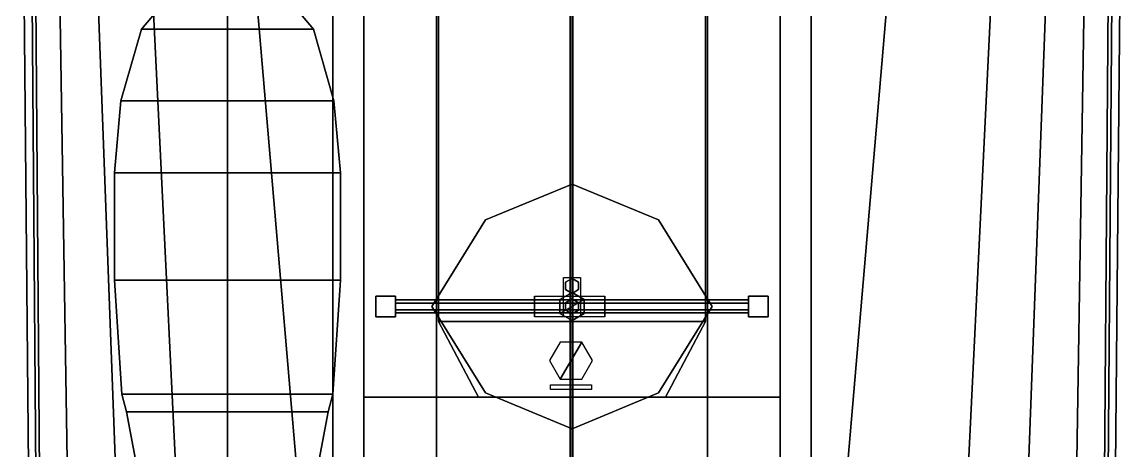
# Model space of a CAD drawing. Header units: millimetres. Extents: x -6 to 6, y -60 to 60.
# Drawn here: x -5.89 to 5.89, y -11.5 to -6.91 of the extents above; entities that cross this region are included whole.
import ezdxf

# ---------------------------------------------------------------- set-up
doc = ezdxf.new("R2010")
doc.units = ezdxf.units.MM
for name, color, linetype in [('boats', 3, 'Continuous'), ('h2', 7, 'Continuous'), ('r2', 6, 'Continuous'), ('railings', 6, 'Continuous')]:
    doc.layers.add(name, color=color, linetype=linetype)

msp = doc.modelspace()

# ---------------------------------------------------------------- linework, layer by layer
for points in [[(-2.23, 18.44, 3.38), (-2.23, 18.44, 2.86), (-2.23, -22.69, 2.84), (-2.23, -22.69, 3.38)], [(-0.02, -23.42, 14.75), (0.01, -23.42, 14.767), (0.01, 18.39, 24.25), (-0.02, 18.39, 24.23)], [(0.01, -23.42, 14.733), (-0.02, -23.42, 14.75), (-0.02, 18.39, 24.23), (0.01, 18.39, 24.21)], [(0.01, -23.42, 14.767), (0.01, -23.42, 14.733), (0.01, 18.39, 24.21), (0.01, 18.39, 24.25)], [(2.23, -22.69, 2.84), (2.23, 18.44, 2.86), (2.23, 18.44, 3.38), (2.23, -22.69, 3.38)], [(-2.23, -3.21, 5.12), (-2.23, -3.21, 3.38), (-2.23, -10.92, 3.38), (-2.23, -10.92, 5.12)], [(2.23, -10.92, 5.12), (2.23, -3.21, 5.12), (-2.23, -3.21, 5.12), (-2.23, -10.92, 5.12)], [(2.23, -10.92, 3.38), (2.23, -3.21, 3.38), (2.23, -3.21, 5.12), (2.23, -10.92, 5.12)], [(-5.78, -15.88, 1.51), (-5.89, -4.38, 1.51), (-5.89, -4.38, 0.44), (-5.78, -15.88, 0.44)], [(-5.78, -15.88, 0.44), (-5.89, -4.38, 0.44), (-5.76, -4.38, -0.78), (-5.67, -15.88, -0.93)], [(-5.71, -15.88, 2.39), (-5.8, -4.38, 2.39), (-5.89, -4.38, 1.51), (-5.78, -15.88, 1.51)], [(-5.67, -15.88, 2.68), (-5.76, -4.38, 2.71), (-5.8, -4.38, 2.39), (-5.71, -15.88, 2.39)], [(-2.56, -15.88, 2.83), (-2.56, -4.38, 2.85), (-5.76, -4.38, 2.71), (-5.67, -15.88, 2.68)], [(-5.67, -15.88, -0.93), (-5.76, -4.38, -0.78), (-5.52, -4.38, -1.68), (-5.34, -15.88, -1.82)], [(-5.34, -15.88, -1.82), (-5.52, -4.38, -1.68), (-5.16, -4.38, -2.39), (-4.73, -15.88, -2.5)], [(-4.73, -15.88, -2.5), (-5.16, -4.38, -2.39), (-4.6, -4.38, -2.95), (-4.04, -15.88, -2.87)], [(-4.04, -15.88, -2.87), (-4.6, -4.38, -2.95), (-3.57, -4.38, -3.33), (-2.59, -15.88, -3.33)], [(-2.59, -15.88, -3.33), (-3.57, -4.38, -3.33), (-1.45, -4.38, -3.71), (-1.45, -15.88, -3.56)], [(0, -15.88, 2.85), (0, -4.38, 2.88), (-2.56, -4.38, 2.85), (-2.56, -15.88, 2.83)], [(-1.45, -15.88, -3.56), (-1.45, -4.38, -3.71), (0, -4.38, -3.78), (0, -15.88, -3.78)], [(-2.23, -10.92, 6.18), (-2.23, -5.12, 6.18), (-2.23, -5.12, 5.12), (-2.23, -10.92, 5.12)], [(-2.23, -10.92, 5.12), (-2.23, -5.12, 5.12), (-2.23, -5.12, 6.18), (-2.23, -10.92, 6.18)], [(-1.43, -6.35, 5.93), (-1.43, -6.35, 5.12), (-1.43, -10.11, 5.12), (-1.43, -10.11, 5.93)], [(1.43, -10.11, 5.93), (1.43, -6.35, 5.93), (-1.43, -6.35, 5.93), (-1.43, -10.11, 5.93)], [(-1.43, -9.84, 7.15), (-1.43, -6.35, 7.15), (-1.43, -6.35, 5.93), (-1.43, -9.84, 5.93)], [(-1.43, -9.84, 5.93), (-1.43, -6.35, 5.93), (-1.43, -6.35, 7.15), (-1.43, -9.84, 7.15)], [(1.43, -10.11, 5.12), (1.43, -6.35, 5.12), (1.43, -6.35, 5.93), (1.43, -10.11, 5.93)], [(1.43, -9.84, 5.93), (1.43, -6.35, 5.93), (1.43, -6.35, 7.15), (1.43, -9.84, 7.15)], [(1.43, -9.84, 7.15), (1.43, -6.35, 7.15), (1.43, -6.35, 5.93), (1.43, -9.84, 5.93)], [(2.23, -10.92, 5.12), (2.23, -6.83, 5.12), (2.23, -6.83, 6.18), (2.23, -10.92, 6.18)], [(2.23, -10.92, 6.18), (2.23, -6.83, 6.18), (2.23, -6.83, 5.12), (2.23, -10.92, 5.12)], [(0, -8.64, 7.58), (-0.926, -9.024, 7.58), (-0.926, -9.024, 5.93), (0, -8.64, 5.93)], [(0, -8.64, 5.93), (-0.926, -9.024, 5.93), (-0.926, -9.024, 7.58), (0, -8.64, 7.58)], [(0.926, -9.024, 5.93), (0, -8.64, 5.93), (0, -8.64, 7.58), (0.926, -9.024, 7.58)], [(0.926, -9.024, 7.58), (0, -8.64, 7.58), (0, -8.64, 5.93), (0.926, -9.024, 5.93)], [(-0.926, -9.024, 5.93), (-1.5, -9.95, 5.93), (-1.5, -9.95, 7.58), (-0.926, -9.024, 7.58)], [(-0.926, -9.024, 7.58), (-1.5, -9.95, 7.58), (-1.5, -9.95, 5.93), (-0.926, -9.024, 5.93)], [(1.5, -9.95, 5.93), (0.926, -9.024, 5.93), (0.926, -9.024, 7.58), (1.5, -9.95, 7.58)], [(1.5, -9.95, 7.58), (0.926, -9.024, 7.58), (0.926, -9.024, 5.93), (1.5, -9.95, 5.93)], [(-0.09, -9.64, 7.31), (0.09, -9.64, 7.31), (0.09, -10.06, 7.31), (-0.09, -10.06, 7.31)], [(-0.09, -9.64, 7.52), (0.09, -9.64, 7.52), (0.09, -10.06, 7.52), (-0.09, -10.06, 7.52)], [(-0.069, -9.77, 7.22), (-0.069, -9.69, 7.22), (0, -9.65, 7.22), (0, -9.81, 7.22)], [(-0.069, -9.69, 7.63), (-0.069, -9.77, 7.63), (0, -9.81, 7.63), (0, -9.65, 7.63)], [(0, -9.65, 7.22), (-0.069, -9.69, 7.22), (-0.069, -9.69, 7.63), (0, -9.65, 7.63)], [(0, -9.81, 7.22), (0, -9.65, 7.22), (0.069, -9.69, 7.22), (0.069, -9.77, 7.22)], [(0, -9.65, 7.63), (0, -9.81, 7.63), (0.069, -9.77, 7.63), (0.069, -9.69, 7.63)], [(0.069, -9.69, 7.22), (0, -9.65, 7.22), (0, -9.65, 7.63), (0.069, -9.69, 7.63)], [(-0.069, -9.69, 7.22), (-0.069, -9.77, 7.22), (-0.069, -9.77, 7.63), (-0.069, -9.69, 7.63)], [(-0.069, -9.77, 7.22), (0, -9.81, 7.22), (0, -9.81, 7.63), (-0.069, -9.77, 7.63)], [(0, -9.81, 7.22), (0.069, -9.77, 7.22), (0.069, -9.77, 7.63), (0, -9.81, 7.63)], [(0.069, -9.77, 7.22), (0.069, -9.69, 7.22), (0.069, -9.69, 7.63), (0.069, -9.77, 7.63)], [(-2.1, -10.06, 8.09), (-2.1, -9.84, 8.09), (-2.1, -9.84, 7.87), (-2.1, -10.06, 7.87)], [(-1.89, -10.06, 8.09), (-1.89, -9.84, 8.09), (-2.1, -9.84, 8.09), (-2.1, -10.06, 8.09)], [(-2.1, -9.84, 7.87), (-1.89, -9.84, 7.87), (-1.89, -10.06, 7.87), (-2.1, -10.06, 7.87)], [(-2.1, -9.84, 8.09), (-1.89, -9.84, 8.09), (-1.89, -9.84, 7.87), (-2.1, -9.84, 7.87)], [(-1.89, -10.06, 7.87), (-1.89, -9.84, 7.87), (-1.89, -9.84, 8.09), (-1.89, -10.06, 8.09)], [(-1.89, -9.915, 7.919), (-1.89, -9.88, 7.98), (1.89, -9.88, 7.98), (1.89, -9.915, 7.919)], [(-1.89, -9.88, 7.98), (-1.89, -9.915, 8.041), (1.89, -9.915, 8.041), (1.89, -9.88, 7.98)], [(-0.4, -9.84, 7.69), (-0.4, -9.84, 8.14), (-0.4, -10.06, 8.14), (-0.4, -10.06, 7.69)], [(-0.4, -9.84, 7.69), (0.35, -9.84, 7.69), (0.35, -10.06, 7.69), (-0.4, -10.06, 7.69)], [(-0.13, -10.025, 6.89), (0.13, -9.875, 6.89), (0, -9.8, 6.89), (-0.13, -9.875, 6.89)], [(0, -9.8, 5.93), (-0.13, -9.875, 5.93), (-0.13, -9.875, 6.89), (0, -9.8, 6.89)], [(0, -10.1, 6.89), (0.13, -10.025, 6.89), (0.13, -9.875, 6.89), (-0.13, -10.025, 6.89)], [(-0.13, -9.875, 5.93), (-0.13, -10.025, 5.93), (-0.13, -10.025, 6.89), (-0.13, -9.875, 6.89)], [(0, -9.87, 6.89), (-0.069, -9.91, 6.89), (-0.069, -9.91, 7.69), (0, -9.87, 7.69)], [(0.13, -9.875, 5.93), (0, -9.8, 5.93), (0, -9.8, 6.89), (0.13, -9.875, 6.89)], [(0.069, -9.91, 6.89), (0, -9.87, 6.89), (0, -9.87, 7.69), (0.069, -9.91, 7.69)], [(0.13, -10.025, 5.93), (0.13, -9.875, 5.93), (0.13, -9.875, 6.89), (0.13, -10.025, 6.89)], [(0.35, -9.84, 7.69), (0.35, -9.84, 8.14), (0.35, -10.06, 8.14), (0.35, -10.06, 7.69)], [(1.89, -9.84, 7.87), (2.1, -9.84, 7.87), (2.1, -10.06, 7.87), (1.89, -10.06, 7.87)], [(1.89, -10.06, 8.09), (1.89, -9.84, 8.09), (1.89, -9.84, 7.87), (1.89, -10.06, 7.87)], [(2.1, -10.06, 8.09), (2.1, -9.84, 8.09), (1.89, -9.84, 8.09), (1.89, -10.06, 8.09)], [(1.89, -9.84, 8.09), (2.1, -9.84, 8.09), (2.1, -9.84, 7.87), (1.89, -9.84, 7.87)], [(2.1, -10.06, 7.87), (2.1, -9.84, 7.87), (2.1, -9.84, 8.09), (2.1, -10.06, 8.09)], [(-1.89, -9.985, 7.919), (-1.89, -9.915, 7.919), (1.89, -9.915, 7.919), (1.89, -9.985, 7.919)], [(-1.89, -9.915, 8.041), (-1.89, -9.985, 8.041), (1.89, -9.985, 8.041), (1.89, -9.915, 8.041)], [(-1.89, -10.02, 7.98), (-1.89, -9.985, 7.919), (1.89, -9.985, 7.919), (1.89, -10.02, 7.98)], [(-1.89, -9.985, 8.041), (-1.89, -10.02, 7.98), (1.89, -10.02, 7.98), (1.89, -9.985, 8.041)], [(-0.926, -10.876, 5.93), (-1.5, -9.95, 5.93), (-1.5, -9.95, 7.58), (-0.926, -10.876, 7.58)], [(-0.926, -10.876, 7.58), (-1.5, -9.95, 7.58), (-1.5, -9.95, 5.93), (-0.926, -10.876, 5.93)], [(-0.069, -9.91, 6.89), (-0.069, -9.99, 6.89), (-0.069, -9.99, 7.69), (-0.069, -9.91, 7.69)], [(-0.069, -9.99, 6.89), (0, -10.03, 6.89), (0, -10.03, 7.69), (-0.069, -9.99, 7.69)], [(0, -10.03, 6.89), (0.069, -9.99, 6.89), (0.069, -9.99, 7.69), (0, -10.03, 7.69)], [(0.069, -9.99, 6.89), (0.069, -9.91, 6.89), (0.069, -9.91, 7.69), (0.069, -9.99, 7.69)], [(1.5, -9.95, 7.58), (0.926, -10.876, 7.58), (0.926, -10.876, 5.93), (1.5, -9.95, 5.93)], [(1.5, -9.95, 5.93), (0.926, -10.876, 5.93), (0.926, -10.876, 7.58), (1.5, -9.95, 7.58)], [(-2.1, -10.06, 7.87), (-1.89, -10.06, 7.87), (-1.89, -10.06, 8.09), (-2.1, -10.06, 8.09)], [(1, -10.92, 5.93), (1.43, -10.11, 5.93), (-1.43, -10.11, 5.93), (-1, -10.92, 5.93)], [(-1.43, -10.11, 5.93), (-1.43, -10.11, 5.12), (-1, -10.92, 5.12), (-1, -10.92, 5.93)], [(-0.13, -10.025, 5.93), (0, -10.1, 5.93), (0, -10.1, 6.89), (-0.13, -10.025, 6.89)], [(0, -10.1, 5.93), (0.13, -10.025, 5.93), (0.13, -10.025, 6.89), (0, -10.1, 6.89)], [(0, -10.03, 7.04), (0, -10.12, 7.04), (0, -10.12, 6.97), (0, -10.03, 6.97)], [(0, -10.12, 7.04), (0, -10.45, 7.15), (0, -10.54, 7.15), (0, -10.12, 6.97)], [(1, -10.92, 5.12), (1.43, -10.11, 5.12), (1.43, -10.11, 5.93), (1, -10.92, 5.93)], [(1.89, -10.06, 7.87), (2.1, -10.06, 7.87), (2.1, -10.06, 8.09), (1.89, -10.06, 8.09)], [(-0.125, -10.331, 7.15), (-0.24, -10.53, 7.15), (-0.125, -10.729, 7.15), (0.105, -10.331, 7.15)], [(0.105, -10.331, 7.15), (-0.125, -10.729, 7.15), (0.105, -10.729, 7.15), (0.22, -10.53, 7.15)], [(0, -10.54, 7.15), (0, -10.79, 7.15), (0, -10.83, 7.13), (0, -10.47, 7.12)], [(0.21, -10.84, 7.65), (-0.23, -10.84, 7.65), (-0.23, -10.79, 7.37), (0.21, -10.79, 7.37)], [(0, -10.79, 7.15), (0, -10.79, 7.37), (0, -10.84, 7.65), (0, -10.83, 7.13)], [(2.23, -22.69, 3.38), (2.23, -10.92, 3.38), (-2.23, -10.92, 3.38), (-2.23, -22.69, 3.38)], [(-2.23, -10.92, 5.12), (-2.23, -10.92, 3.38), (2.23, -10.92, 3.38), (2.23, -10.92, 5.12)], [(2.23, -10.92, 6.18), (-2.23, -10.92, 6.18), (-2.23, -10.92, 5.12), (2.23, -10.92, 5.12)], [(2.23, -10.92, 5.12), (-2.23, -10.92, 5.12), (-2.23, -10.92, 6.18), (2.23, -10.92, 6.18)], [(-1, -10.92, 5.93), (-1, -10.92, 5.12), (1, -10.92, 5.12), (1, -10.92, 5.93)], [(0, -11.26, 7.58), (-0.926, -10.876, 7.58), (-0.926, -10.876, 5.93), (0, -11.26, 5.93)], [(0, -11.26, 5.93), (-0.926, -10.876, 5.93), (-0.926, -10.876, 7.58), (0, -11.26, 7.58)], [(0.926, -10.876, 5.93), (0, -11.26, 5.93), (0, -11.26, 7.58), (0.926, -10.876, 7.58)], [(0.926, -10.876, 7.58), (0, -11.26, 7.58), (0, -11.26, 5.93), (0.926, -10.876, 5.93)], [(-0.02, -23.34, 14.68), (0.01, -23.34, 14.7), (0.01, -11.26, 5.97), (-0.02, -11.26, 5.95)], [(0.01, -23.34, 14.66), (-0.02, -23.34, 14.68), (-0.02, -11.26, 5.95), (0.01, -11.26, 5.93)], [(0.01, -23.34, 14.7), (0.01, -23.34, 14.66), (0.01, -11.26, 5.93), (0.01, -11.26, 5.97)]]:
    msp.add_3dface(points)
at = {"layer": 'boats'}
for points in [[(-3.69, -6.98, 3.99), (-3.69, -6.53, 4.11), (-4.23, -6.53, 5.18), (-4.61, -6.98, 5.07)], [(-4.61, -6.98, 5.07), (-4.23, -6.53, 5.18), (-3.69, -6.53, 4.11), (-3.69, -6.98, 3.99)], [(-2.77, -6.98, 5.07), (-3.15, -6.53, 5.18), (-3.69, -6.53, 4.11), (-3.69, -6.98, 3.99)], [(-3.69, -6.98, 3.99), (-3.69, -6.53, 4.11), (-3.15, -6.53, 5.18), (-2.77, -6.98, 5.07)], [(-3.69, -7.75, 3.99), (-3.69, -6.98, 3.99), (-4.61, -6.98, 5.07), (-4.83, -7.75, 4.95)], [(-4.83, -7.75, 4.95), (-4.61, -6.98, 5.07), (-3.69, -6.98, 3.99), (-3.69, -7.75, 3.99)], [(-3.69, -7.75, 3.99), (-3.69, -6.98, 3.99), (-2.77, -6.98, 5.07), (-2.55, -7.75, 4.95)], [(-2.55, -7.75, 4.95), (-2.77, -6.98, 5.07), (-3.69, -6.98, 3.99), (-3.69, -7.75, 3.99)], [(-4.9, -8.52, 4.88), (-4.83, -7.75, 4.95), (-3.69, -7.75, 3.99), (-3.69, -8.52, 3.99)], [(-3.69, -8.52, 3.99), (-3.69, -7.75, 3.99), (-4.83, -7.75, 4.95), (-4.9, -8.52, 4.88)], [(-2.48, -8.52, 4.88), (-2.55, -7.75, 4.95), (-3.69, -7.75, 3.99), (-3.69, -8.52, 3.99)], [(-3.69, -8.52, 3.99), (-3.69, -7.75, 3.99), (-2.55, -7.75, 4.95), (-2.48, -8.52, 4.88)], [(-4.9, -9.67, 4.88), (-4.9, -8.52, 4.88), (-3.69, -8.52, 3.99), (-3.69, -9.67, 3.99)], [(-3.69, -9.67, 3.99), (-3.69, -8.52, 3.99), (-4.9, -8.52, 4.88), (-4.9, -9.67, 4.88)], [(-3.69, -9.67, 3.99), (-3.69, -8.52, 3.99), (-2.48, -8.52, 4.88), (-2.48, -9.67, 4.88)], [(-2.48, -9.67, 4.88), (-2.48, -8.52, 4.88), (-3.69, -8.52, 3.99), (-3.69, -9.67, 3.99)], [(-3.69, -10.89, 3.99), (-3.69, -9.67, 3.99), (-4.9, -9.67, 4.88), (-4.82, -10.89, 4.92)], [(-4.82, -10.89, 4.92), (-4.9, -9.67, 4.88), (-3.69, -9.67, 3.99), (-3.69, -10.89, 3.99)], [(-2.56, -10.89, 4.92), (-2.48, -9.67, 4.88), (-3.69, -9.67, 3.99), (-3.69, -10.89, 3.99)], [(-3.69, -10.89, 3.99), (-3.69, -9.67, 3.99), (-2.48, -9.67, 4.88), (-2.56, -10.89, 4.92)], [(-3.69, -11.08, 3.99), (-3.69, -10.89, 3.99), (-4.82, -10.89, 4.92), (-4.77, -11.08, 4.93)], [(-4.77, -11.08, 4.93), (-4.82, -10.89, 4.92), (-3.69, -10.89, 3.99), (-3.69, -11.08, 3.99)], [(-3.69, -11.08, 3.99), (-3.69, -10.89, 3.99), (-2.56, -10.89, 4.92), (-2.61, -11.08, 4.93)], [(-2.61, -11.08, 4.93), (-2.56, -10.89, 4.92), (-3.69, -10.89, 3.99), (-3.69, -11.08, 3.99)], [(-3.69, -12.08, 4.03), (-3.69, -11.08, 3.99), (-4.77, -11.08, 4.93), (-4.58, -12.08, 4.95)], [(-4.58, -12.08, 4.95), (-4.77, -11.08, 4.93), (-3.69, -11.08, 3.99), (-3.69, -12.08, 4.03)], [(-2.8, -12.08, 4.95), (-2.61, -11.08, 4.93), (-3.69, -11.08, 3.99), (-3.69, -12.08, 4.03)], [(-3.69, -12.08, 4.03), (-3.69, -11.08, 3.99), (-2.61, -11.08, 4.93), (-2.8, -12.08, 4.95)]]:
    msp.add_3dface(points, dxfattribs=at)
at = {"layer": 'h2'}
for points in [[(0, -15.88, 2.85), (0, -4.38, 2.88), (2.56, -4.38, 2.85), (2.56, -15.88, 2.83)], [(1.45, -15.88, -3.56), (1.45, -4.38, -3.71), (0, -4.38, -3.78), (0, -15.88, -3.78)], [(2.59, -15.88, -3.33), (3.57, -4.38, -3.33), (1.45, -4.38, -3.71), (1.45, -15.88, -3.56)], [(2.56, -15.88, 2.83), (2.56, -4.38, 2.85), (5.76, -4.38, 2.71), (5.67, -15.88, 2.68)], [(4.04, -15.88, -2.87), (4.6, -4.38, -2.95), (3.57, -4.38, -3.33), (2.59, -15.88, -3.33)], [(4.73, -15.88, -2.5), (5.16, -4.38, -2.39), (4.6, -4.38, -2.95), (4.04, -15.88, -2.87)], [(5.34, -15.88, -1.82), (5.52, -4.38, -1.68), (5.16, -4.38, -2.39), (4.73, -15.88, -2.5)], [(5.67, -15.88, -0.93), (5.76, -4.38, -0.78), (5.52, -4.38, -1.68), (5.34, -15.88, -1.82)], [(5.67, -15.88, 2.68), (5.76, -4.38, 2.71), (5.8, -4.38, 2.39), (5.71, -15.88, 2.39)], [(5.78, -15.88, 0.44), (5.89, -4.38, 0.44), (5.76, -4.38, -0.78), (5.67, -15.88, -0.93)], [(5.71, -15.88, 2.39), (5.8, -4.38, 2.39), (5.89, -4.38, 1.51), (5.78, -15.88, 1.51)], [(5.78, -15.88, 1.51), (5.89, -4.38, 1.51), (5.89, -4.38, 0.44), (5.78, -15.88, 0.44)]]:
    msp.add_3dface(points, dxfattribs=at)
at = {"layer": 'r2'}
for points in [[(-5.76, -4.38, 2.71), (-5.67, -15.88, 2.68), (-5.67, -15.88, 3.7), (-5.76, -4.38, 3.62)], [(-5.76, -4.38, 3.62), (-5.67, -15.88, 3.7), (-5.67, -15.88, 2.68), (-5.76, -4.38, 2.71)]]:
    msp.add_3dface(points, dxfattribs=at)
at = {"layer": 'railings'}
for points in [[(5.76, -4.38, 2.71), (5.67, -15.88, 2.68), (5.67, -15.88, 3.7), (5.76, -4.38, 3.62)], [(5.76, -4.38, 3.62), (5.67, -15.88, 3.7), (5.67, -15.88, 2.68), (5.76, -4.38, 2.71)]]:
    msp.add_3dface(points, dxfattribs=at)

doc.saveas('drawing.dxf')
